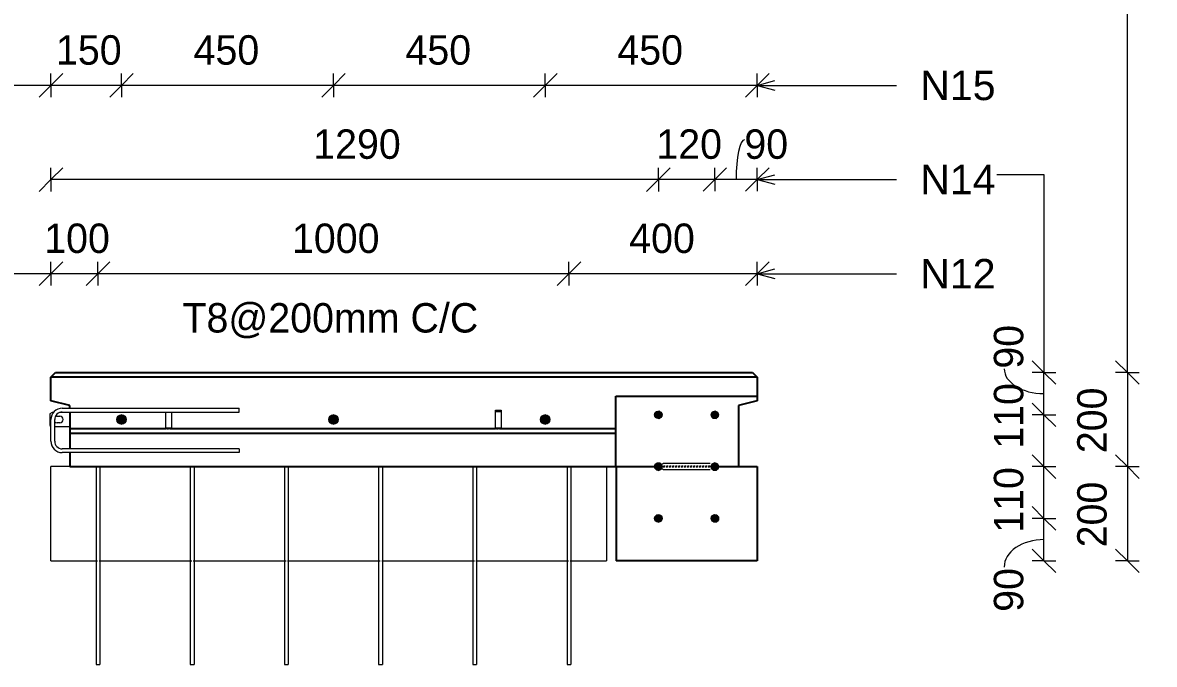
# Model space of a CAD drawing. Header units: millimetres. Extents: x 10041 to 29021, y -1808 to 18539.
# Drawn here: x 16895 to 19298, y 12494 to 13857 of the extents above; entities that cross this region are included whole.
import ezdxf

# ---------------------------------------------------------------- set-up
doc = ezdxf.new("R2010")
doc.units = ezdxf.units.MM
doc.linetypes.add('Dash', pattern=[6.36, 3.18, -3.18])
for name, color, linetype, lineweight in [('A-ANNO-DIMS', 211, 'Continuous', 9), ('A-ANNO-DIMS-25', 211, 'Continuous', 9), ('A-DETL-MBND', 5, 'Continuous', 18), ('A-GENM', 13, 'Continuous', 18), ('A-WALL', 113, 'Continuous', 25), ('A-WALL-HDLN', 110, 'Dash', 25), ('G-ANNO-TEXT', 231, 'Continuous', 9), ('S-BEAM', 12, 'Continuous', 18), ('S-BEAM-HDLN', 1, 'Dash', 18), ('S-COLS', 52, 'Continuous', 18), ('S-COLS-HDLN', 52, 'Dash', 18), ('S-RBAR', 171, 'Continuous', 18)]:
    doc.layers.add(name, color=color, linetype=linetype, lineweight=lineweight)
doc.styles.add('Arial_1', font='arial.ttf', dxfattribs={"height": 62.5})
doc.styles.add('Nirmala UI Semilight_1', font='NirmalaS.ttf', dxfattribs={"height": 62.5})
doc.dimstyles.new('Arrow_Filled_-_2_5_NI_UI_3', dxfattribs={"dimscale": 304.8, "dimtxt": 65.460247, "dimasz": 0.164042, "dimexe": 0.082021, "dimexo": 0.0625, "dimgap": 0.082021, "dimtad": 1, "dimdec": 4, "dimzin": 0, "dimdsep": 46, "dimtxsty": 'Nirmala UI Semilight_1', "dimblk1": 'OBLIQUE', "dimblk2": 'OBLIQUE', "dimsah": 1, "dimcen": 0.09, "dimazin": 0, "dimtfac": 1, "dimtdec": 4, "dimtix": 1, "dimtmove": 0, "dimatfit": 3, "dimfxl": 0.082021, "dimfxlon": 1, "dimtvp": 1, "dimtolj": 1, "dimtzin": 0, "dimarcsym": 2})
doc.dimstyles.new('Arrow_Filled_-_2_5_NI_UI_4', dxfattribs={"dimscale": 304.8, "dimtxt": 65.460247, "dimasz": 0.164042, "dimexe": 0.082021, "dimexo": 0.0625, "dimgap": 0.082021, "dimtad": 1, "dimdec": 4, "dimzin": 0, "dimdsep": 46, "dimtxsty": 'Nirmala UI Semilight_1', "dimblk1": 'OBLIQUE', "dimblk2": 'OBLIQUE', "dimsah": 1, "dimcen": 0.09, "dimazin": 0, "dimtfac": 1, "dimtdec": 4, "dimtix": 1, "dimtmove": 1, "dimatfit": 3, "dimfxl": 0.082021, "dimfxlon": 1, "dimtvp": 1, "dimtolj": 1, "dimtzin": 0, "dimarcsym": 2})
doc.dimstyles.new('Arrow_Filled_-_2_5_NI_UI_5', dxfattribs={"dimscale": 304.8, "dimtxt": 65.460247, "dimasz": 0.164042, "dimexe": 0.082021, "dimexo": 0.0625, "dimgap": 0.082021, "dimtad": 1, "dimdec": 4, "dimzin": 0, "dimdsep": 46, "dimtxsty": 'Nirmala UI Semilight_1', "dimblk1": 'OBLIQUE', "dimblk2": 'OBLIQUE', "dimsah": 1, "dimcen": 0.09, "dimazin": 0, "dimtfac": 1, "dimtdec": 4, "dimtix": 1, "dimtmove": 2, "dimatfit": 3, "dimfxl": 0.082021, "dimfxlon": 1, "dimtvp": 1, "dimtolj": 1, "dimtzin": 0, "dimarcsym": 2})

# ---------------------------------------------------------------- blocks, each defined once
blk = doc.blocks.new('RR spread anchor face based - RR-SA-4_0-180-1726831-Elevation Top')
at = {"layer": 'A-GENM'}
for p, q in [((-9641.6, 12996.2), (-9641.6, 13029.7)), ((-9629.6, 13029.7), (-9629.6, 12996.2)), ((-9641.6, 12993.7), (-9641.6, 12996.2)), ((-9641.6, 12996.2), (-9629.6, 12996.2)), ((-9629.6, 12993.7), (-9641.6, 12993.7)), ((-9629.6, 12996.2), (-9629.6, 12993.7))]:
    blk.add_line(p, q, dxfattribs=at)
blk = doc.blocks.new('RR spread anchor face based - RR-SA-4_0-180-V2-Elevation Top')
at = {"layer": 'A-GENM'}
for p, q in [((-8941.6, 13031.2), (-8941.6, 13033.7)), ((-8941.6, 13033.7), (-8929.6, 13033.7)), ((-8941.6, 12996.2), (-8941.6, 13031.2)), ((-8941.6, 13031.2), (-8929.6, 13031.2)), ((-8929.6, 13033.7), (-8929.6, 13031.2)), ((-8929.6, 13031.2), (-8929.6, 12996.2)), ((-8941.6, 12993.7), (-8941.6, 12996.2)), ((-8941.6, 12996.2), (-8929.6, 12996.2)), ((-8929.6, 12993.7), (-8941.6, 12993.7)), ((-8929.6, 12996.2), (-8929.6, 12993.7))]:
    blk.add_line(p, q, dxfattribs=at)
blk = doc.blocks.new('RR spread anchor face based - RR-SA-2_5-250-2997505-Elevation Top')
at = {"layer": 'A-GENM'}
for p, q in [((-9883.1, 13028.7), (-9888.1, 13026.2)), ((-9888.1, 13026.2), (-9888.1, 13001.2)), ((-9880.1, 13028.7), (-9883.1, 13028.7)), ((-9845.6, 13028.7), (-9866.9, 13028.7)), ((-9872.6, 13020.7), (-9866.6, 13020.7)), ((-9866.6, 13006.7), (-9872.6, 13006.7)), ((-9888.1, 13001.2), (-9885.6, 12999.9)), ((-9877.6, 12998.7), (-9845.6, 12998.7))]:
    blk.add_line(p, q, dxfattribs=at)
for centre, start, end in [((-9872.6, 13013.7), 225.0013, 270.0013), ((-9872.6, 13013.7), 90.0013, 120.0013), ((-9866.6, 13013.7), 270.0013, 90.0013)]:
    blk.add_arc(centre, 7, start, end, dxfattribs=at)
blk = doc.blocks.new('12_7Ø_ Lifting Insert_COLUMN - 12_9Ø Lifting insert-1653057-Elevation Top')
at = {"layer": 'A-GENM'}
for p, q in [((-8588.5, 12908.1), (-8588.5, 12908)), ((-8582.8, 12919.4), (-8582.8, 12919.4)), ((-8488.5, 12908.1), (-8488.5, 12908)), ((-8482.8, 12919.4), (-8482.8, 12919.4))]:
    blk.add_line(p, q, dxfattribs=at)
at = {"layer": 'A-GENM', "flags": 128}
for points in [[(-8585.6, 12907.4), (-8590.1, 12909.2), (-8592, 12913.8), (-8590.1, 12918.3), (-8585.6, 12920.1)], [(-8485.6, 12920.1), (-8487.6, 12920.1), (-8493.3, 12920.1), (-8502.4, 12920.1), (-8514.1, 12920.1), (-8527.4, 12920.1), (-8541.4, 12920.1), (-8555, 12920.1), (-8567, 12920.1), (-8576.6, 12920.1), (-8582.9, 12920.1), (-8585.6, 12920.1), (-8585.6, 12920.1)], [(-8585.6, 12907.4), (-8583.6, 12907.4), (-8577.9, 12907.4), (-8568.8, 12907.4), (-8557.2, 12907.4), (-8543.8, 12907.4), (-8529.8, 12907.4), (-8516.2, 12907.4), (-8504.2, 12907.4), (-8494.6, 12907.4), (-8488.3, 12907.4), (-8485.7, 12907.4), (-8485.6, 12907.4)]]:
    blk.add_lwpolyline(points, dxfattribs=at)
blk = doc.blocks.new('DIMBLOCK30-Elevation Top')
at = {"layer": 'A-ANNO-DIMS-25'}
for p, q in [((18055.2, 13323.5), (18080.2, 13348.5)), ((18055.2, 13323.5), (18055.2, 13348.5)), ((18455.2, 13323.6), (18480.2, 13348.6)), ((18455.2, 13323.6), (18455.2, 13348.6)), ((18055.2, 13323.5), (18030.2, 13298.5)), ((18455.2, 13323.6), (18055.2, 13323.5)), ((18055.2, 13323.5), (18055.2, 13298.5)), ((18455.2, 13323.6), (18430.2, 13298.6)), ((18455.2, 13323.6), (18455.2, 13298.6))]:
    blk.add_line(p, q, dxfattribs=at)
at = {"layer": 'A-ANNO-DIMS-25', "color": 0, "insert": (18183.2, 13430.1), "char_height": 62.5, "width": 172.815, "attachment_point": 1, "rotation": 0.0007, "line_spacing_factor": 1.142579, "style": 'Nirmala UI Semilight_1'}
blk.add_mtext('400', dxfattribs=at)
blk = doc.blocks.new('_Oblique')
at = {"color": 0, "linetype": 'ByBlock', "lineweight": -2}
blk.add_line((-0.5, -0.5), (0.5, 0.5), dxfattribs=at)
blk = doc.blocks.new('DIMBLOCK31-Elevation Top')
at = {"layer": 'A-ANNO-DIMS-25'}
for p, q in [((17055.2, 13323.5), (17080.2, 13348.5)), ((17055.2, 13323.5), (17055.2, 13348.5)), ((18055.2, 13323.5), (18080.2, 13348.5)), ((18055.2, 13323.5), (18055.2, 13348.5)), ((17055.2, 13323.5), (17030.2, 13298.5)), ((18055.2, 13323.5), (17055.2, 13323.5)), ((17055.2, 13323.5), (17055.2, 13298.5)), ((18055.2, 13323.5), (18030.2, 13298.5)), ((18055.2, 13323.5), (18055.2, 13298.5))]:
    blk.add_line(p, q, dxfattribs=at)
at = {"layer": 'A-ANNO-DIMS-25', "color": 0, "char_height": 62.5, "attachment_point": 1, "rotation": 0.0007, "line_spacing_factor": 1.142579, "style": 'Nirmala UI Semilight_1'}
for s, insert, width in [('1000', (17467.1, 13430.1), 211.377), ('T8@200mm C/C', (17234.5, 13261.1), 769.812)]:
    blk.add_mtext(s, dxfattribs=dict(at, insert=insert, width=width))
blk = doc.blocks.new('DIMBLOCK32-Elevation Top')
at = {"layer": 'A-ANNO-DIMS-25'}
for p, q in [((16955.2, 13323.5), (16980.2, 13348.5)), ((16955.2, 13323.5), (16955.2, 13348.5)), ((17055.2, 13323.5), (17080.2, 13348.5)), ((17055.2, 13323.5), (17055.2, 13348.5)), ((16955.2, 13323.5), (16930.2, 13298.5)), ((17055.2, 13323.5), (16955.2, 13323.5)), ((16955.2, 13323.5), (16955.2, 13298.5)), ((17055.2, 13323.5), (17030.2, 13298.5)), ((17055.2, 13323.5), (17055.2, 13298.5))]:
    blk.add_line(p, q, dxfattribs=at)
at = {"layer": 'A-ANNO-DIMS-25', "color": 0, "insert": (16941, 13430.1), "char_height": 62.5, "width": 154.248, "attachment_point": 1, "rotation": 0.0007, "line_spacing_factor": 1.142579, "style": 'Nirmala UI Semilight_1'}
blk.add_mtext('100', dxfattribs=at)
blk = doc.blocks.new('DIMBLOCK33-Elevation Top')
at = {"layer": 'A-ANNO-DIMS-25'}
for p, q in [((18365.1, 13523.6), (18390.1, 13548.6)), ((18365.1, 13523.6), (18365.1, 13548.6)), ((18455.2, 13523.6), (18480.2, 13548.6)), ((18455.2, 13523.6), (18455.2, 13548.6)), ((18365.1, 13523.6), (18340.1, 13498.6)), ((18455.2, 13523.6), (18365.1, 13523.6)), ((18365.1, 13523.6), (18365.1, 13498.6)), ((18455.2, 13523.6), (18430.2, 13498.6)), ((18455.2, 13523.6), (18455.2, 13498.6))]:
    blk.add_line(p, q, dxfattribs=at)
blk.add_ellipse((18427.8, 13523.6), major_axis=(0, 84.5), ratio=0.208302, start_param=0, end_param=1.570796, dxfattribs=at)
at = {"layer": 'A-ANNO-DIMS-25', "color": 0, "insert": (18427.8, 13630.1), "char_height": 62.5, "width": 114.258, "attachment_point": 1, "rotation": 0.0007, "line_spacing_factor": 1.142579, "style": 'Nirmala UI Semilight_1'}
blk.add_mtext('90', dxfattribs=at)
blk = doc.blocks.new('DIMBLOCK34-Elevation Top')
at = {"layer": 'A-ANNO-DIMS-25'}
for p, q in [((18245.3, 13523.5), (18270.3, 13548.5)), ((18245.3, 13523.5), (18245.3, 13548.5)), ((18365.1, 13523.6), (18390.1, 13548.6)), ((18365.1, 13523.6), (18365.1, 13548.6)), ((18245.3, 13523.5), (18220.3, 13498.5)), ((18365.1, 13523.6), (18245.3, 13523.5)), ((18245.3, 13523.5), (18245.3, 13498.5)), ((18365.1, 13523.6), (18340.1, 13498.6)), ((18365.1, 13523.6), (18365.1, 13498.6))]:
    blk.add_line(p, q, dxfattribs=at)
at = {"layer": 'A-ANNO-DIMS-25', "color": 0, "insert": (18240.9, 13630.1), "char_height": 62.5, "width": 154.248, "attachment_point": 1, "rotation": 0.0007, "line_spacing_factor": 1.142579, "style": 'Nirmala UI Semilight_1'}
blk.add_mtext('120', dxfattribs=at)
blk = doc.blocks.new('DIMBLOCK35-Elevation Top')
at = {"layer": 'A-ANNO-DIMS-25'}
for p, q in [((16955.2, 13523.5), (16980.2, 13548.5)), ((16955.2, 13523.5), (16955.2, 13548.5)), ((18245.3, 13523.5), (18270.3, 13548.5)), ((18245.3, 13523.5), (18245.3, 13548.5)), ((16955.2, 13523.5), (16930.2, 13498.5)), ((18245.3, 13523.5), (16955.2, 13523.5)), ((16955.2, 13523.5), (16955.2, 13498.5)), ((18245.3, 13523.5), (18220.3, 13498.5)), ((18245.3, 13523.5), (18245.3, 13498.5))]:
    blk.add_line(p, q, dxfattribs=at)
at = {"layer": 'A-ANNO-DIMS-25', "color": 0, "insert": (17512.2, 13630.1), "char_height": 62.5, "width": 211.377, "attachment_point": 1, "rotation": 0.0007, "line_spacing_factor": 1.142579, "style": 'Nirmala UI Semilight_1'}
blk.add_mtext('1290', dxfattribs=at)
blk = doc.blocks.new('DIMBLOCK36-Elevation Top')
at = {"layer": 'A-ANNO-DIMS-25'}
for p, q in [((18005, 13723.5), (18030, 13748.5)), ((18005, 13723.5), (18005, 13748.5)), ((18455.2, 13723.6), (18480.2, 13748.6)), ((18455.2, 13723.6), (18455.2, 13748.6)), ((18005, 13723.5), (17980, 13698.5)), ((18455.2, 13723.6), (18005, 13723.5)), ((18005, 13723.5), (18005, 13698.5)), ((18455.2, 13723.6), (18430.2, 13698.6)), ((18455.2, 13723.6), (18455.2, 13698.6))]:
    blk.add_line(p, q, dxfattribs=at)
at = {"layer": 'A-ANNO-DIMS-25', "color": 0, "insert": (18158.1, 13830.1), "char_height": 62.5, "width": 172.815, "attachment_point": 1, "rotation": 0.0007, "line_spacing_factor": 1.142579, "style": 'Nirmala UI Semilight_1'}
blk.add_mtext('450', dxfattribs=at)
blk = doc.blocks.new('DIMBLOCK37-Elevation Top')
at = {"layer": 'A-ANNO-DIMS-25'}
for p, q in [((17555.3, 13723.5), (17580.3, 13748.5)), ((17555.3, 13723.5), (17555.3, 13748.5)), ((18005, 13723.5), (18030, 13748.5)), ((18005, 13723.5), (18005, 13748.5)), ((17555.3, 13723.5), (17530.3, 13698.5)), ((18005, 13723.5), (17555.3, 13723.5)), ((17555.3, 13723.5), (17555.3, 13698.5)), ((18005, 13723.5), (17980, 13698.5)), ((18005, 13723.5), (18005, 13698.5))]:
    blk.add_line(p, q, dxfattribs=at)
at = {"layer": 'A-ANNO-DIMS-25', "color": 0, "insert": (17708.1, 13830.1), "char_height": 62.5, "width": 172.815, "attachment_point": 1, "rotation": 0.0007, "line_spacing_factor": 1.142579, "style": 'Nirmala UI Semilight_1'}
blk.add_mtext('450', dxfattribs=at)
blk = doc.blocks.new('DIMBLOCK38-Elevation Top')
at = {"layer": 'A-ANNO-DIMS-25'}
for p, q in [((17105.2, 13723.5), (17130.2, 13748.5)), ((17105.2, 13723.5), (17105.2, 13748.5)), ((17555.3, 13723.5), (17580.3, 13748.5)), ((17555.3, 13723.5), (17555.3, 13748.5)), ((17105.2, 13723.5), (17080.2, 13698.5)), ((17555.3, 13723.5), (17105.2, 13723.5)), ((17105.2, 13723.5), (17105.2, 13698.5)), ((17555.3, 13723.5), (17530.3, 13698.5)), ((17555.3, 13723.5), (17555.3, 13698.5))]:
    blk.add_line(p, q, dxfattribs=at)
at = {"layer": 'A-ANNO-DIMS-25', "color": 0, "insert": (17258.2, 13830.1), "char_height": 62.5, "width": 172.815, "attachment_point": 1, "rotation": 0.0007, "line_spacing_factor": 1.142579, "style": 'Nirmala UI Semilight_1'}
blk.add_mtext('450', dxfattribs=at)
blk = doc.blocks.new('DIMBLOCK39-Elevation Top')
at = {"layer": 'A-ANNO-DIMS-25'}
for p, q in [((16955.2, 13723.5), (16980.2, 13748.5)), ((16955.2, 13723.5), (16955.2, 13748.5)), ((17105.2, 13723.5), (17130.2, 13748.5)), ((17105.2, 13723.5), (17105.2, 13748.5)), ((16955.2, 13723.5), (16930.2, 13698.5)), ((17105.2, 13723.5), (16955.2, 13723.5)), ((16955.2, 13723.5), (16955.2, 13698.5)), ((17105.2, 13723.5), (17080.2, 13698.5)), ((17105.2, 13723.5), (17105.2, 13698.5))]:
    blk.add_line(p, q, dxfattribs=at)
at = {"layer": 'A-ANNO-DIMS-25', "color": 0, "insert": (16966, 13830.1), "char_height": 62.5, "width": 154.248, "attachment_point": 1, "rotation": 0.0007, "line_spacing_factor": 1.142579, "style": 'Nirmala UI Semilight_1'}
blk.add_mtext('150', dxfattribs=at)
blk = doc.blocks.new('DIMBLOCK53-Elevation Top')
at = {"layer": 'A-ANNO-DIMS-25'}
for p, q in [((19064.1, 12803.7), (19039.1, 12828.7)), ((19064.1, 12803.7), (19039.1, 12803.7)), ((19064.1, 12713.7), (19064.1, 12803.7)), ((19064.1, 12803.7), (19089.1, 12778.7)), ((19064.1, 12803.7), (19089.1, 12803.7)), ((19064.1, 12713.7), (19039.1, 12738.7)), ((19064.1, 12713.7), (19039.1, 12713.7)), ((19064.1, 12713.7), (19089.1, 12688.7)), ((19064.1, 12713.7), (19089.1, 12713.7))]:
    blk.add_line(p, q, dxfattribs=at)
blk.add_ellipse((19064.1, 12700.5), major_axis=(84.5, 0), ratio=0.68914, start_param=1.570796, end_param=3.141593, dxfattribs=at)
at = {"layer": 'A-ANNO-DIMS-25', "color": 0, "insert": (18957.6, 12605.3), "char_height": 62.5, "width": 114.258, "attachment_point": 1, "rotation": 90, "line_spacing_factor": 1.142579, "style": 'Nirmala UI Semilight_1'}
blk.add_mtext('90', dxfattribs=at)
blk = doc.blocks.new('DIMBLOCK54-Elevation Top')
at = {"layer": 'A-ANNO-DIMS-25'}
for p, q in [((19064.1, 12913.7), (19039.1, 12938.7)), ((19064.1, 12913.7), (19039.1, 12913.7)), ((19064.1, 12803.7), (19064.1, 12913.7)), ((19064.1, 12913.7), (19089.1, 12888.7)), ((19064.1, 12913.7), (19089.1, 12913.7)), ((19064.1, 12803.7), (19039.1, 12828.7)), ((19064.1, 12803.7), (19039.1, 12803.7)), ((19064.1, 12803.7), (19089.1, 12778.7)), ((19064.1, 12803.7), (19089.1, 12803.7))]:
    blk.add_line(p, q, dxfattribs=at)
at = {"layer": 'A-ANNO-DIMS-25', "color": 0, "insert": (18957.6, 12773.2), "char_height": 62.5, "width": 137.109, "attachment_point": 1, "rotation": 90, "line_spacing_factor": 1.142579, "style": 'Nirmala UI Semilight_1'}
blk.add_mtext('110', dxfattribs=at)
blk = doc.blocks.new('DIMBLOCK55-Elevation Top')
at = {"layer": 'A-ANNO-DIMS-25'}
for p, q in [((19064.1, 13023.7), (19039.1, 13048.7)), ((19064.1, 13023.7), (19039.1, 13023.7)), ((19064.1, 12913.7), (19064.1, 13023.7)), ((19064.1, 13023.7), (19089.1, 12998.7)), ((19064.1, 13023.7), (19089.1, 13023.7)), ((19064.1, 12913.7), (19039.1, 12938.7)), ((19064.1, 12913.7), (19039.1, 12913.7)), ((19064.1, 12913.7), (19089.1, 12888.7)), ((19064.1, 12913.7), (19089.1, 12913.7))]:
    blk.add_line(p, q, dxfattribs=at)
at = {"layer": 'A-ANNO-DIMS-25', "color": 0, "insert": (18957.6, 12951.7), "char_height": 62.5, "width": 137.109, "attachment_point": 1, "rotation": 90, "line_spacing_factor": 1.142579, "style": 'Nirmala UI Semilight_1'}
blk.add_mtext('110', dxfattribs=at)
blk = doc.blocks.new('DIMBLOCK56-Elevation Top')
at = {"layer": 'A-ANNO-DIMS-25'}
for p, q in [((19064.1, 13113.7), (19039.1, 13138.7)), ((19064.1, 13113.7), (19039.1, 13113.7)), ((19064.1, 13023.7), (19064.1, 13113.7)), ((19064.1, 13113.7), (19089.1, 13088.7)), ((19064.1, 13113.7), (19089.1, 13113.7)), ((19064.1, 13023.7), (19039.1, 13048.7)), ((19064.1, 13023.7), (19039.1, 13023.7)), ((19064.1, 13023.7), (19089.1, 12998.7)), ((19064.1, 13023.7), (19089.1, 13023.7))]:
    blk.add_line(p, q, dxfattribs=at)
blk.add_ellipse((19064.1, 13121.8), major_axis=(84.5, 0), ratio=0.627925, start_param=3.141593, end_param=4.712389, dxfattribs=at)
at = {"layer": 'A-ANNO-DIMS-25', "color": 0, "insert": (18957.6, 13121.8), "char_height": 62.5, "width": 114.258, "attachment_point": 1, "rotation": 90, "line_spacing_factor": 1.142579, "style": 'Nirmala UI Semilight_1'}
blk.add_mtext('90', dxfattribs=at)
blk = doc.blocks.new('DIMBLOCK57-Elevation Top')
at = {"layer": 'A-ANNO-DIMS-25'}
for p, q in [((19241.2, 13113.7), (19216.2, 13138.7)), ((19241.2, 13113.7), (19216.2, 13113.7)), ((19241.2, 13113.7), (19241.2, 12913.7)), ((19241.2, 13113.7), (19266.2, 13088.7)), ((19241.2, 13113.7), (19266.2, 13113.7)), ((19241.2, 12913.7), (19216.2, 12938.7)), ((19241.2, 12913.7), (19216.2, 12913.7)), ((19241.2, 12913.7), (19266.2, 12888.7)), ((19241.2, 12913.7), (19266.2, 12913.7))]:
    blk.add_line(p, q, dxfattribs=at)
at = {"layer": 'A-ANNO-DIMS-25', "color": 0, "insert": (19134.6, 12942.3), "char_height": 62.5, "width": 171.387, "attachment_point": 1, "rotation": 90, "line_spacing_factor": 1.142579, "style": 'Nirmala UI Semilight_1'}
blk.add_mtext('200', dxfattribs=at)
blk = doc.blocks.new('DIMBLOCK58-Elevation Top')
at = {"layer": 'A-ANNO-DIMS-25'}
for p, q in [((19241.2, 12913.7), (19216.2, 12938.7)), ((19241.2, 12913.7), (19216.2, 12913.7)), ((19241.2, 12913.7), (19241.2, 12713.7)), ((19241.2, 12913.7), (19266.2, 12888.7)), ((19241.2, 12913.7), (19266.2, 12913.7)), ((19241.2, 12713.7), (19216.2, 12738.7)), ((19241.2, 12713.7), (19216.2, 12713.7)), ((19241.2, 12713.7), (19266.2, 12688.7)), ((19241.2, 12713.7), (19266.2, 12713.7))]:
    blk.add_line(p, q, dxfattribs=at)
at = {"layer": 'A-ANNO-DIMS-25', "color": 0, "insert": (19134.6, 12742.3), "char_height": 62.5, "width": 171.387, "attachment_point": 1, "rotation": 90, "line_spacing_factor": 1.142579, "style": 'Nirmala UI Semilight_1'}
blk.add_mtext('200', dxfattribs=at)

msp = doc.modelspace()

# ---------------------------------------------------------------- hatches: boundary and pattern name
at = {"layer": 'S-RBAR'}
h = msp.add_hatch(color=256, dxfattribs=at)
edge = h.paths.add_edge_path()
edge.add_arc((18245.11517, 13023.70436), 8, 0, 360)
for points in [[(18246.01098, 13015.75468), (18251.88902, 13019.44819), (18252.66621, 13026.34668), (18247.75732, 13031.25546), (18240.85884, 13030.47811), (18237.16547, 13024.59999), (18239.45838, 13018.04744)], [(18367.75749, 13016.15472), (18372.66627, 13021.06361), (18371.88892, 13027.96209), (18366.0108, 13031.65546), (18359.45825, 13029.36254), (18357.16549, 13022.80995), (18360.859, 13016.93191)], [(17105.23759, 13003.69117), (17112.30862, 13006.62019), (17115.23747, 13013.69129), (17112.30846, 13020.76232), (17105.23736, 13023.69117), (17098.16632, 13020.76216), (17095.23747, 13013.69106), (17098.16649, 13006.62002)], [(17555.25998, 13003.69812), (17562.33101, 13006.62713), (17565.25986, 13013.69823), (17562.33085, 13020.76927), (17555.25975, 13023.69812), (17548.18871, 13020.7691), (17545.25986, 13013.698), (17548.18888, 13006.62697)], [(18005.04396, 13003.70506), (18012.115, 13006.63407), (18015.04385, 13013.70518), (18012.11483, 13020.77621), (18005.04373, 13023.70506), (17997.9727, 13020.77605), (17995.04385, 13013.70494), (17997.97286, 13006.63391)], [(18245.31654, 12905.70437), (18251.57116, 12908.71652), (18253.11585, 12915.48462), (18248.78743, 12920.91216), (18241.84529, 12920.91208), (18237.517, 12915.48444), (18239.06185, 12908.71638)], [(18361.64546, 12906.49796), (18368.5876, 12906.49804), (18372.91589, 12911.92568), (18371.37104, 12918.69374), (18365.11635, 12921.70575), (18358.86174, 12918.6936), (18357.31704, 12911.9255)], [(18245.15797, 12795.70459), (18251.43495, 12798.66987), (18253.03022, 12805.42623), (18248.74252, 12810.88599), (18241.80058, 12810.93784), (18237.43181, 12805.54273), (18238.92599, 12798.7633)], [(18362.184, 12796.30328), (18369.11371, 12796.71853), (18373.10966, 12802.3953), (18371.16282, 12809.05887), (18364.73919, 12811.69143), (18358.67591, 12808.31062), (18357.53874, 12801.46225)]]:
    msp.add_hatch(color=256, dxfattribs=at).paths.add_polyline_path(points)
h = msp.add_hatch(color=256, dxfattribs=at)
edge = h.paths.add_edge_path()
edge.add_arc((18365.11517, 13023.70575), 8, 0, 360)
h = msp.add_hatch(color=256, dxfattribs=at)
edge = h.paths.add_edge_path()
edge.add_arc((17105.23747, 13013.69117), 10, 0, 360)
h = msp.add_hatch(color=256, dxfattribs=at)
edge = h.paths.add_edge_path()
edge.add_arc((17555.25986, 13013.69812), 10, 0, 360)
h = msp.add_hatch(color=256, dxfattribs=at)
edge = h.paths.add_edge_path()
edge.add_arc((18005.04385, 13013.70506), 10, 0, 360)
h = msp.add_hatch(color=256, dxfattribs=at)
edge = h.paths.add_edge_path()
edge.add_arc((18245.31645, 12913.70437), 8, 0, 360)
h = msp.add_hatch(color=256, dxfattribs=at)
edge = h.paths.add_edge_path()
edge.add_arc((18365.11645, 12913.70575), 8, 0, 360)
h = msp.add_hatch(color=256, dxfattribs=at)
edge = h.paths.add_edge_path()
edge.add_arc((18245.21772, 12803.70437), 8, 0, 360)
h = msp.add_hatch(color=256, dxfattribs=at)
edge = h.paths.add_edge_path()
edge.add_arc((18365.21772, 12803.70575), 8, 0, 360)

# ---------------------------------------------------------------- linework, layer by layer
at = {"layer": 'A-DETL-MBND'}
for p, q in [((19241.17716, 13113.71589), (19241.17716, 14133.71589)), ((16955.22926, 13723.53477), (16606.0306, 13723.53477)), ((19064.12038, 13533.71384), (18964.12038, 13533.71384)), ((19064.12038, 13113.71384), (19064.12038, 13533.71384)), ((16955.23389, 13323.53477), (16806.0306, 13323.53477)), ((18245.11517, 13023.70436), (18249.5095, 13023.70436)), ((18245.21772, 12803.70437), (18246.8602, 12803.70437)), ((17051.24349, 12493.69055), (17055.24349, 12493.69055))]:
    msp.add_line(p, q, dxfattribs=at)
at = {"layer": 'A-WALL'}
for p, q in [((16955.23101, 13103.68143), (16965.2389, 13113.68955)), ((18455.23643, 13103.68794), (16955.23643, 13103.67059)), ((16955.23701, 13053.68944), (16955.23643, 13103.68686)), ((16965.2389, 13113.68955), (18445.23373, 13113.70668)), ((18445.23373, 13113.70668), (18455.24185, 13103.69879)), ((18455.23643, 13103.70421), (18455.23701, 13053.7068)), ((16995.23713, 13043.6899), (16955.23701, 13053.68944)), ((18155.19557, 13063.70332), (18455.23689, 13063.7068)), ((18155.1973, 12913.70332), (18155.19557, 13063.70332)), ((18455.23701, 13053.7068), (18415.23713, 13043.70633)), ((16995.2372, 13037.68958), (16995.23713, 13043.6899)), ((16995.23729, 13029.6865), (16995.23819, 12951.56084)), ((18415.23713, 13043.70633), (18415.23863, 12913.70633)), ((17199.23716, 12993.81193), (16995.2377, 12993.80957)), ((18155.19649, 12983.94018), (16995.23782, 12983.92676)), ((17899.23716, 12993.82003), (17211.23716, 12993.81207)), ((18155.19638, 12993.823), (17911.23716, 12993.82017)), ((16995.23828, 12943.55775), (16995.23863, 12913.6899)), ((16995.23863, 12913.6899), (18248.88799, 12913.70441)), ((18155.22261, 12913.70332), (18155.22493, 12713.70332)), ((18361.58799, 12913.70571), (18455.23833, 12913.7068)), ((18455.23833, 12913.7068), (18455.24064, 12713.7068)), ((18455.24064, 12713.7068), (18155.22493, 12713.70332))]:
    msp.add_line(p, q, dxfattribs=at)
at = {"layer": 'A-WALL-HDLN'}
for p, q in [((17211.18755, 12993.81207), (17199.28677, 12993.81193)), ((17911.18755, 12993.82017), (17899.28677, 12993.82003)), ((18361.53838, 12913.70571), (18248.9376, 12913.70441)), ((18248.9376, 12913.70441), (18361.53838, 12913.70571))]:
    msp.add_line(p, q, dxfattribs=at)
at = {"layer": 'G-ANNO-TEXT', "color": 10}
for p, q in [((18455.18108, 13723.56923), (18492.68096, 13733.61776)), ((18455.18108, 13723.56923), (18751.13716, 13723.57265)), ((18455.18108, 13723.56923), (18492.6812, 13713.52157)), ((18455.18321, 13523.57221), (18492.68309, 13533.62074)), ((18455.18321, 13523.57221), (18751.13929, 13523.57563)), ((18455.18321, 13523.57221), (18492.68332, 13513.52455)), ((18455.18552, 13323.57221), (18492.68541, 13333.62074)), ((18455.18552, 13323.57221), (18751.14161, 13323.57563)), ((18455.18552, 13323.57221), (18492.68564, 13313.52455))]:
    msp.add_line(p, q, dxfattribs=at)
at = {"layer": 'S-BEAM'}
for p, q in [((16995.23456, 12913.6899), (16955.23863, 12913.68944)), ((16955.24094, 12713.68944), (16955.23863, 12913.68944)), ((18135.23863, 12913.70309), (18135.24094, 12713.70309)), ((16955.24094, 12713.68944), (17051.23764, 12713.69055)), ((17059.23764, 12713.69064), (17251.22938, 12713.69286)), ((17259.22938, 12713.69296), (17451.22111, 12713.69518)), ((17459.22111, 12713.69527), (17651.21285, 12713.69749)), ((17659.21285, 12713.69758), (17851.20458, 12713.69981)), ((17859.20458, 12713.6999), (18051.19632, 12713.70212)), ((18059.19632, 12713.70221), (18135.24094, 12713.70309))]:
    msp.add_line(p, q, dxfattribs=at)
at = {"layer": 'S-BEAM-HDLN'}
for p, q in [((17051.28725, 12713.69055), (17059.18803, 12713.69064)), ((17251.27899, 12713.69286), (17259.17977, 12713.69296)), ((17451.27072, 12713.69518), (17459.1715, 12713.69527)), ((17651.26246, 12713.69749), (17659.16324, 12713.69758)), ((17851.25419, 12713.69981), (17859.15497, 12713.6999)), ((18051.24593, 12713.70212), (18059.14671, 12713.70221))]:
    msp.add_line(p, q, dxfattribs=at)
at = {"layer": 'S-COLS'}
for p, q in [((18248.88799, 12913.70441), (18155.23833, 12913.70332)), ((18155.23833, 12913.70332), (18155.24064, 12713.70332)), ((18415.23863, 12913.70633), (18361.58799, 12913.70571)), ((18455.23833, 12913.7068), (18415.23863, 12913.70633)), ((18455.24064, 12713.7068), (18455.23833, 12913.7068)), ((18155.24064, 12713.70332), (18455.24064, 12713.7068))]:
    msp.add_line(p, q, dxfattribs=at)
at = {"layer": 'S-COLS-HDLN'}
msp.add_line((18361.53838, 12913.70571), (18248.9376, 12913.70441), dxfattribs=at)
at = {"layer": 'S-RBAR'}
for p, q in [((16979.2372, 13037.68972), (17355.2372, 13037.69407)), ((16979.23729, 13029.68972), (17355.23729, 13029.69407)), ((17355.23729, 13029.69407), (17355.2372, 13037.69407)), ((18240.85884, 13030.47811), (18237.16547, 13024.59999)), ((18247.75732, 13031.25546), (18240.85884, 13030.47811)), ((18252.66621, 13026.34668), (18247.75732, 13031.25546)), ((18251.88902, 13019.44819), (18252.66621, 13026.34668)), ((18359.45825, 13029.36254), (18357.16549, 13022.80995)), ((18366.0108, 13031.65546), (18359.45825, 13029.36254)), ((18371.88892, 13027.96209), (18366.0108, 13031.65546)), ((18372.66627, 13021.06361), (18371.88892, 13027.96209)), ((16955.23801, 12967.5609), (16955.23747, 13013.68944)), ((16963.23801, 12967.56099), (16963.23747, 13013.68953)), ((17098.16632, 13020.76216), (17095.23747, 13013.69106)), ((17095.23747, 13013.69106), (17098.16649, 13006.62002)), ((17105.23736, 13023.69117), (17098.16632, 13020.76216)), ((17098.16649, 13006.62002), (17105.23759, 13003.69117)), ((17112.30846, 13020.76232), (17105.23736, 13023.69117)), ((17105.23759, 13003.69117), (17112.30862, 13006.62019)), ((17115.23747, 13013.69129), (17112.30846, 13020.76232)), ((17112.30862, 13006.62019), (17115.23747, 13013.69129)), ((17548.18871, 13020.7691), (17545.25986, 13013.698)), ((17545.25986, 13013.698), (17548.18888, 13006.62697)), ((17555.25975, 13023.69812), (17548.18871, 13020.7691)), ((17548.18888, 13006.62697), (17555.25998, 13003.69812)), ((17562.33085, 13020.76927), (17555.25975, 13023.69812)), ((17555.25998, 13003.69812), (17562.33101, 13006.62713)), ((17565.25986, 13013.69823), (17562.33085, 13020.76927)), ((17562.33101, 13006.62713), (17565.25986, 13013.69823)), ((17997.9727, 13020.77605), (17995.04385, 13013.70494)), ((17995.04385, 13013.70494), (17997.97286, 13006.63391)), ((18005.04373, 13023.70506), (17997.9727, 13020.77605)), ((17997.97286, 13006.63391), (18005.04396, 13003.70506)), ((18012.11483, 13020.77621), (18005.04373, 13023.70506)), ((18005.04396, 13003.70506), (18012.115, 13006.63407)), ((18015.04385, 13013.70518), (18012.11483, 13020.77621)), ((18012.115, 13006.63407), (18015.04385, 13013.70518)), ((18237.16547, 13024.59999), (18239.45838, 13018.04744)), ((18239.45838, 13018.04744), (18246.01098, 13015.75468)), ((18246.01098, 13015.75468), (18251.88902, 13019.44819)), ((18357.16549, 13022.80995), (18360.859, 13016.93191)), ((18360.859, 13016.93191), (18367.75749, 13016.15472)), ((18367.75749, 13016.15472), (18372.66627, 13021.06361)), ((17355.23819, 12951.56553), (16979.23819, 12951.56118)), ((17355.23828, 12943.56553), (16979.23828, 12943.56118)), ((17355.23819, 12951.56553), (17355.23828, 12943.56553)), ((17051.23863, 12913.69094), (17051.24349, 12493.69055)), ((17059.23863, 12913.69103), (17059.24349, 12493.69064)), ((17251.23036, 12913.69325), (17251.23522, 12493.69286)), ((17259.23036, 12913.69334), (17259.23522, 12493.69296)), ((17451.2221, 12913.69557), (17451.22696, 12493.69518)), ((17459.2221, 12913.69566), (17459.22696, 12493.69527)), ((17651.21383, 12913.69788), (17651.21869, 12493.69749)), ((17659.21383, 12913.69797), (17659.21869, 12493.69758)), ((17851.20557, 12913.7002), (17851.21043, 12493.69981)), ((17859.20557, 12913.70029), (17859.21043, 12493.6999)), ((18051.1973, 12913.70251), (18051.20216, 12493.70212)), ((18059.1973, 12913.7026), (18059.20216, 12493.70221)), ((18241.84529, 12920.91208), (18237.517, 12915.48444)), ((18237.517, 12915.48444), (18239.06185, 12908.71638)), ((18239.06185, 12908.71638), (18245.31654, 12905.70437)), ((18248.78743, 12920.91216), (18241.84529, 12920.91208)), ((18245.31654, 12905.70437), (18251.57116, 12908.71652)), ((18253.11585, 12915.48462), (18248.78743, 12920.91216)), ((18251.57116, 12908.71652), (18253.11585, 12915.48462)), ((18358.86174, 12918.6936), (18357.31704, 12911.9255)), ((18357.31704, 12911.9255), (18361.64546, 12906.49796)), ((18365.11635, 12921.70575), (18358.86174, 12918.6936)), ((18361.64546, 12906.49796), (18368.5876, 12906.49804)), ((18371.37104, 12918.69374), (18365.11635, 12921.70575)), ((18368.5876, 12906.49804), (18372.91589, 12911.92568)), ((18372.91589, 12911.92568), (18371.37104, 12918.69374)), ((18241.80058, 12810.93784), (18237.43181, 12805.54273)), ((18248.74252, 12810.88599), (18241.80058, 12810.93784)), ((18253.03022, 12805.42623), (18248.74252, 12810.88599)), ((18364.73919, 12811.69143), (18358.67591, 12808.31062)), ((18371.16282, 12809.05887), (18364.73919, 12811.69143)), ((18237.43181, 12805.54273), (18238.92599, 12798.7633)), ((18238.92599, 12798.7633), (18245.15797, 12795.70459)), ((18245.15797, 12795.70459), (18251.43495, 12798.66987)), ((18251.43495, 12798.66987), (18253.03022, 12805.42623)), ((18358.67591, 12808.31062), (18357.53874, 12801.46225)), ((18357.53874, 12801.46225), (18362.184, 12796.30328)), ((18362.184, 12796.30328), (18369.11371, 12796.71853)), ((18369.11371, 12796.71853), (18373.10966, 12802.3953)), ((18373.10966, 12802.3953), (18371.16282, 12809.05887)), ((17051.24349, 12493.69055), (17059.24349, 12493.69064)), ((17251.23522, 12493.69286), (17259.23522, 12493.69296)), ((17451.22696, 12493.69518), (17459.22696, 12493.69527)), ((17651.21869, 12493.69749), (17659.21869, 12493.69758)), ((17851.21043, 12493.69981), (17859.21043, 12493.6999)), ((18051.20216, 12493.70212), (18059.20216, 12493.70221))]:
    msp.add_line(p, q, dxfattribs=at)
for centre, radius in [((18245.11517, 13023.70436), 8), ((18365.11517, 13023.70575), 8), ((17105.23747, 13013.69117), 10), ((17555.25986, 13013.69812), 10), ((18005.04385, 13013.70506), 10), ((18245.31645, 12913.70437), 8), ((18365.11645, 12913.70575), 8), ((18245.21772, 12803.70437), 8), ((18365.21772, 12803.70575), 8)]:
    msp.add_circle(centre, radius, dxfattribs=at)
for centre, radius, start, end in [((16979.23747, 13013.68972), 24, 90.00066301, 180.00066301), ((16979.23747, 13013.68972), 16, 90.00066301, 180.00066301), ((16979.23801, 12967.56118), 24, 180.00066301, 270.00066301), ((16979.23801, 12967.56118), 16, 180.00066301, 270.00066301)]:
    msp.add_arc(centre, radius, start, end, dxfattribs=at)

# ---------------------------------------------------------------- block references
at = {"layer": 'A-GENM'}
for name in ['RR spread anchor face based - RR-SA-2_5-250-2997505-Elevation Top', 'RR spread anchor face based - RR-SA-4_0-180-1726831-Elevation Top', 'RR spread anchor face based - RR-SA-4_0-180-V2-Elevation Top', '12_7Ø_ Lifting Insert_COLUMN - 12_9Ø Lifting insert-1653057-Elevation Top']:
    msp.add_blockref(name, (26840.81857, 0), dxfattribs=at)

# ---------------------------------------------------------------- texts
at = {"layer": 'G-ANNO-TEXT', "color": 7, "char_height": 62.5, "width": 192.405, "attachment_point": 1, "rotation": 0.00066301, "style": 'Arial_1'}
for s, insert in [('N15', (18801.1368, 13754.82323)), ('N14', (18801.13893, 13554.82621)), ('N12', (18801.14124, 13354.82621))]:
    msp.add_mtext(s, dxfattribs=dict(at, insert=insert))

# ---------------------------------------------------------------- dimensions: what is measured, and where the dimension line sits
at = {"layer": 'A-ANNO-DIMS'}
for base, p1, p2, angle, override, picture, middle in [((16955.22926, 13723.53477), (17105.22955, 13698.53651), (16955.22955, 13698.53477), 0.00066301, {"dimpost": '<>', "dimfxl": 150}, 'DIMBLOCK39-Elevation Top', (17030.22859, 13781.006)), ((17105.22926, 13723.53651), (17555.25194, 13698.54171), (17105.22955, 13698.53651), 0.00066301, {"dimpost": '<>', "dimfxl": 450.02239}, 'DIMBLOCK38-Elevation Top', (17330.23979, 13780.83514)), ((17555.25165, 13723.54171), (18005.03592, 13698.54692), (17555.25194, 13698.54171), 0.00066301, {"dimpost": '<>', "dimfxl": 449.783984}, 'DIMBLOCK37-Elevation Top', (17780.14298, 13780.84034)), ((18005.03563, 13723.54692), (18455.22925, 13698.55213), (18005.03592, 13698.54692), 0.00066301, {"dimpost": '<>', "dimfxl": 450.193324}, 'DIMBLOCK36-Elevation Top', (18230.13163, 13780.84555)), ((16955.23157, 13523.53477), (18245.30968, 13498.5497), (16955.23186, 13498.53477), 0.00066301, {"dimpost": '<>', "dimfxl": 1290.077816}, 'DIMBLOCK35-Elevation Top', (17600.26982, 13581.03439)), ((18245.30939, 13523.5497), (18365.10968, 13498.55109), (18245.30968, 13498.5497), 0.00066301, {"dimpost": '<>', "dimfxl": 119.8}, 'DIMBLOCK34-Elevation Top', (18305.20872, 13581.02075)), ((16955.23389, 13323.53477), (17055.23531, 13298.53593), (16955.23418, 13298.53477), 0.00066301, {"dimpost": '<>', "dimfxl": 100.001134}, 'DIMBLOCK32-Elevation Top', (17005.23379, 13381.00571)), ((18055.1937, 13323.5475), (18455.23418, 13298.55213), (18055.19398, 13298.5475), 0.00066301, {"dimpost": '<>', "dimfxl": 400.040193}, 'DIMBLOCK30-Elevation Top', (18255.21313, 13380.84584)), ((19241.17947, 12913.71496), (19216.17716, 13113.7156), (19216.17947, 12913.71468), 270.000663, {"dimpost": '<>', "dimfxl": 200.000926}, 'DIMBLOCK57-Elevation Top', (19298.47434, 13013.71609)), ((19241.18179, 12713.71589), (19216.17947, 12913.71468), (19216.18179, 12713.7156), 270.000663, {"dimpost": '<>', "dimfxl": 199.999074}, 'DIMBLOCK58-Elevation Top', (19298.47665, 12813.71609))]:
    dim = msp.add_linear_dim(base=base, p1=p1, p2=p2, angle=angle, dimstyle='Arrow_Filled_-_2_5_NI_UI_3', override=override, dxfattribs=at)
    dim.commit()
    dim.dimension.update_dxf_attribs({"geometry": picture, "text_midpoint": middle})
dim = msp.add_linear_dim(base=(18365.10939, 13523.55109), p1=(18455.23156, 13498.55213), p2=(18365.10968, 13498.55109), angle=0.00066301, dimstyle='Arrow_Filled_-_2_5_NI_UI_4', override={"dimpost": '<>', "dimfxl": 90.121882}, dxfattribs=at)
dim.commit()
dim.dimension.update_dxf_attribs({"geometry": 'DIMBLOCK33-Elevation Top', "text_midpoint": (18484.90201, 13588.42879), "dimtype": 160})
dim = msp.add_linear_dim(base=(17055.23502, 13323.53593), p1=(18055.19398, 13298.5475), p2=(17055.23531, 13298.53593), angle=0.00066301, text='<>\\XT8@200mm C/C', dimstyle='Arrow_Filled_-_2_5_NI_UI_3', override={"dimpost": '<>', "dimfxl": 999.958673}, dxfattribs=at)
dim.commit()
dim.dimension.update_dxf_attribs({"geometry": 'DIMBLOCK31-Elevation Top', "text_midpoint": (17555.21436, 13323.54171)})
for base, p1, p2, dimstyle, override, picture, middle in [((19064.12038, 13113.71384), (19039.12142, 13023.71355), (19039.12038, 13113.71355), 'Arrow_Filled_-_2_5_NI_UI_4', {"dimpost": '<>', "dimfxl": 90}, 'DIMBLOCK56-Elevation Top', (18999.24342, 13178.90802)), ((19064.12142, 13023.71384), (19039.12269, 12913.71355), (19039.12142, 13023.71355), 'Arrow_Filled_-_2_5_NI_UI_5', {"dimpost": '<>', "dimfxl": 110}, 'DIMBLOCK55-Elevation Top', (18999.24528, 13020.26928)), ((19064.12269, 12913.71384), (19039.12396, 12803.71355), (19039.12269, 12913.71355), 'Arrow_Filled_-_2_5_NI_UI_5', {"dimpost": '<>', "dimfxl": 110}, 'DIMBLOCK54-Elevation Top', (18999.24734, 12841.75937)), ((19064.12396, 12803.71384), (19039.125, 12713.71355), (19039.12396, 12803.71355), 'Arrow_Filled_-_2_5_NI_UI_4', {"dimpost": '<>', "dimfxl": 90}, 'DIMBLOCK53-Elevation Top', (18999.24939, 12662.38886))]:
    dim = msp.add_linear_dim(base=base, p1=p1, p2=p2, angle=270.000663, dimstyle=dimstyle, override=override, dxfattribs=at)
    dim.commit()
    dim.dimension.update_dxf_attribs({"geometry": picture, "text_midpoint": middle, "dimtype": 160, "text_rotation": 90})

doc.saveas('drawing.dxf')
